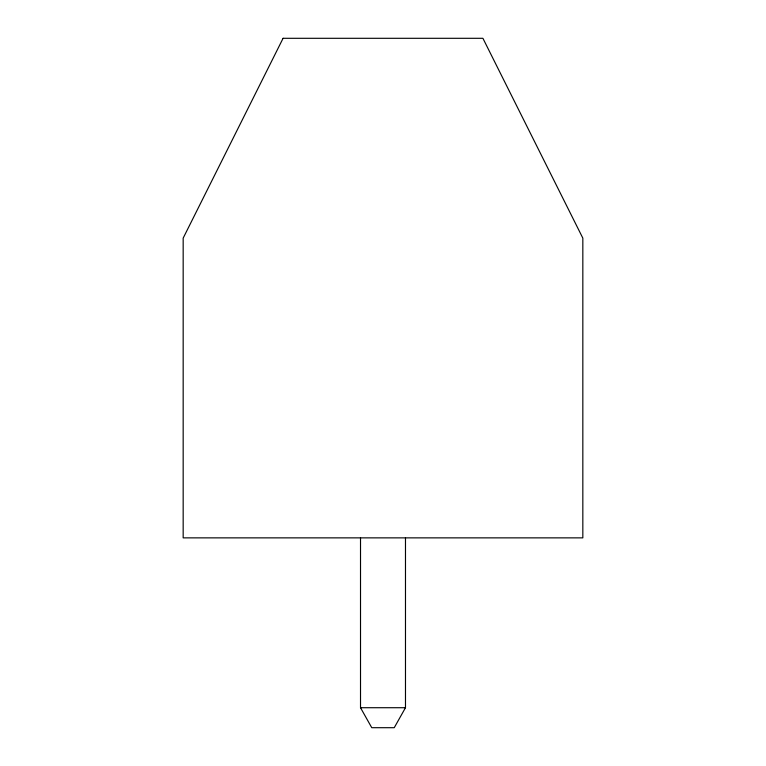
<?xml version="1.0" encoding="UTF-8"?>
<svg xmlns="http://www.w3.org/2000/svg" width="766" height="766" viewBox="0 0 766 766"><rect width="100%" height="100%" fill="white"/><g stroke="black" fill="none" stroke-linecap="round" stroke-linejoin="round"><path stroke-width="1.15" d="M405.482 537.866L405.482 707.717L394.241 727.7L371.759 727.7L360.518 707.717L360.518 537.866M360.518 707.717L405.482 707.717M283.085 38.3L183.17 238.13L183.17 537.866L582.83 537.866L582.83 238.13L482.915 38.3L283.085 38.3"/></g></svg>
